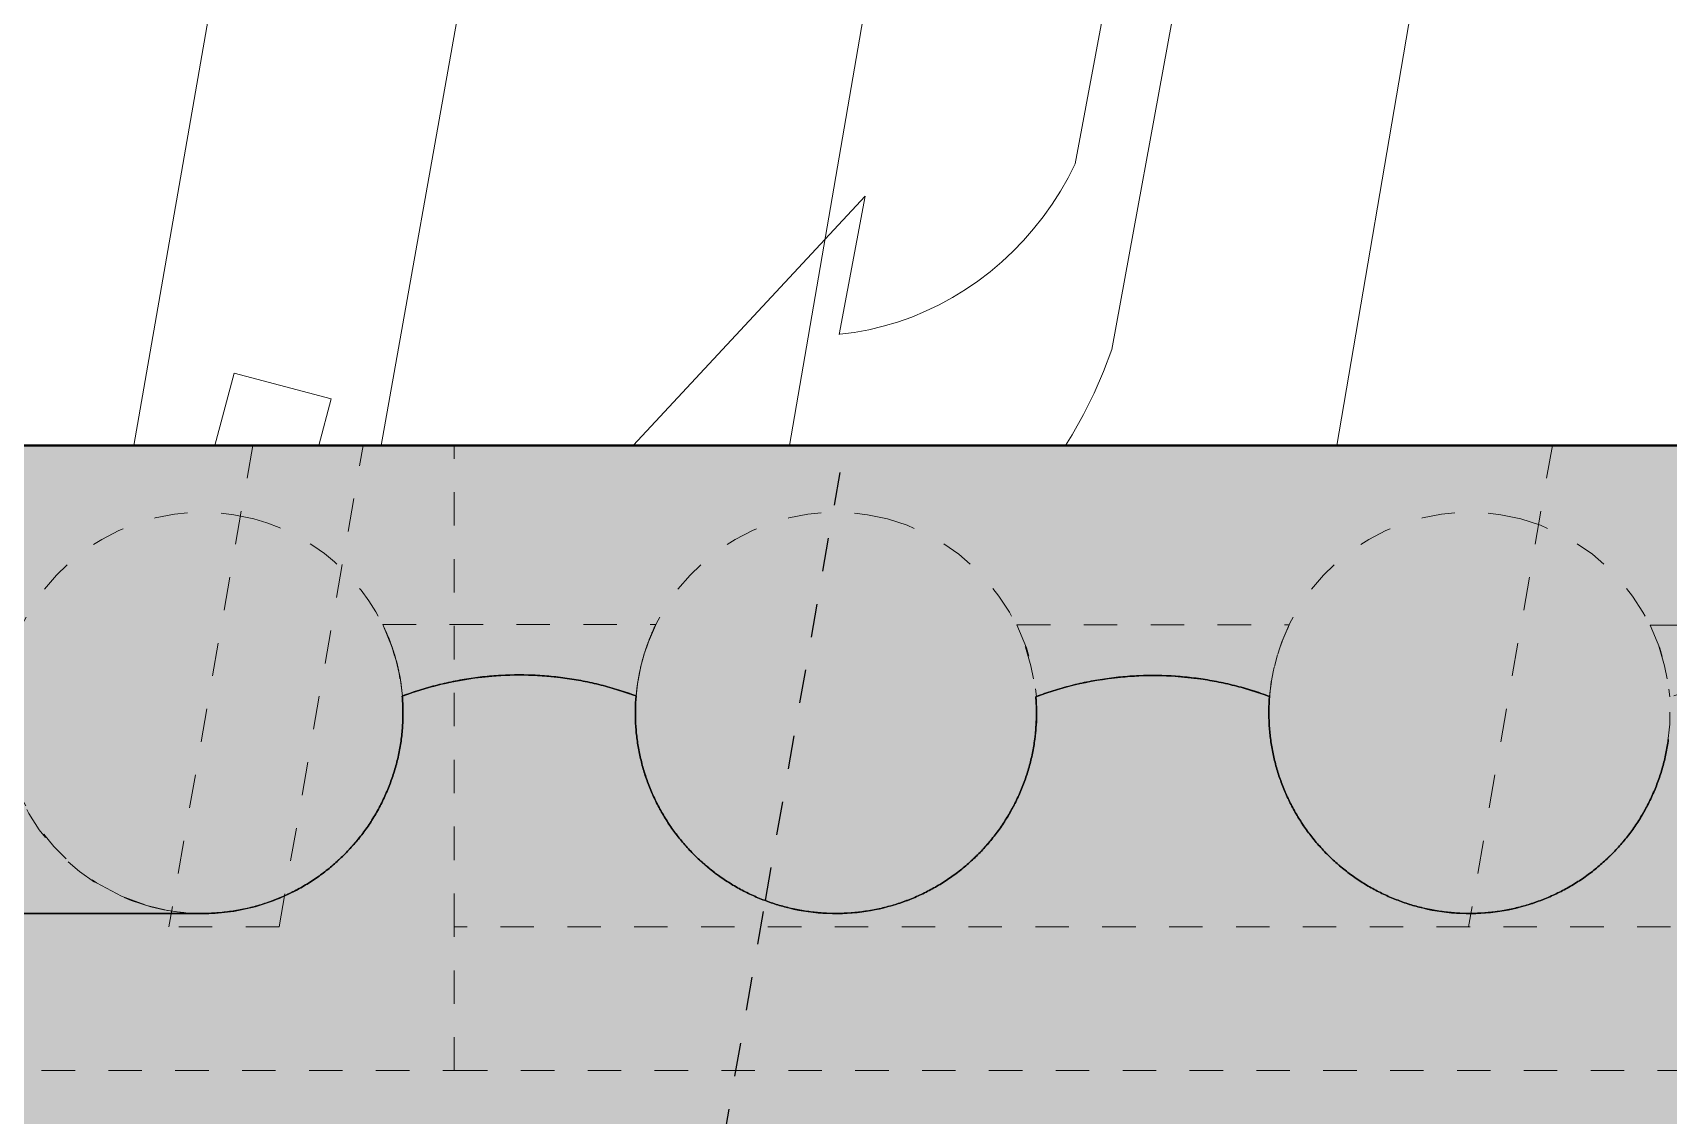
# Model space of a CAD drawing. Header units: metres. Extents: x -1147 to -802, y 5 to 567.
# Drawn here: x -1017.65 to -1012.758, y 544.05 to 547.288 of the extents above; entities that cross this region are included whole.
import ezdxf

# ---------------------------------------------------------------- set-up
doc = ezdxf.new("R2010")
doc.units = ezdxf.units.M
doc.linetypes.add('IMPORT-LNMK-LineCont _3__2_', pattern=[0.004, 0.001, -0.003])
doc.linetypes.add('JacobsDash', pattern=[0.0045, 0.003, -0.0015])
for name, color, linetype, lineweight in [('A-FLOR', 7, 'Continuous', 50), ('A-FLOR-PATT', 7, 'Continuous', 40), ('A-GENM', 7, 'Continuous', 35), ('A-GENM-HDLN', 7, 'JacobsDash', 15), ('S-BEAM', 7, 'Continuous', 50), ('S-BEAM-HDLN', 7, 'JacobsDash', 15), ('S-FNDN-HDLN', 7, 'JacobsDash', 15)]:
    doc.layers.add(name, color=color, linetype=linetype, lineweight=lineweight)

# ---------------------------------------------------------------- blocks, each defined once
blk = doc.blocks.new('T2DPAA-T2D-PWA-SU-M2D-000002_dwg-40815123-DRG-2873010 - GENERAL ARRANGEMENT PLAN')
at = {"color": 254, "lineweight": 18, "true_color": 0xe1e1e1}
for p, q in [((-162.6638, 1065.9367), (-161.1011, 1066.0735)), ((-162.6017, 1065.7027), (-162.3782, 1065.7027)), ((-162.3782, 1065.7027), (-162.3782, 1065.4027)), ((-162.3782, 1065.4027), (-162.5219, 1065.4027)), ((-162.4739, 1065.2221), (-160.9097, 1065.3533)), ((-162.2804, 1064.4938), (-161.3819, 1064.0146)), ((-160.7572, 1064.167), (-162.1601, 1064.0414)), ((-161.3819, 1064.0146), (-161.8012, 1063.983)), ((-161.8005, 1063.9813), (-161.7843, 1063.9418)), ((-161.7843, 1063.9418), (-161.7652, 1063.9015)), ((-161.7652, 1063.9015), (-161.7439, 1063.8622)), ((-161.7439, 1063.8622), (-161.7206, 1063.824)), ((-161.7206, 1063.824), (-161.6953, 1063.787)), ((-161.6953, 1063.787), (-161.6679, 1063.7513)), ((-161.6679, 1063.7513), (-161.6387, 1063.7169)), ((-161.6387, 1063.7169), (-161.6076, 1063.6841)), ((-161.6076, 1063.6841), (-161.5749, 1063.6528)), ((-161.5749, 1063.6528), (-161.5405, 1063.6232)), ((-161.5405, 1063.6232), (-161.5045, 1063.5953)), ((-161.5045, 1063.5953), (-161.4671, 1063.5691)), ((-161.4671, 1063.5691), (-161.4283, 1063.5449)), ((-161.4283, 1063.5449), (-161.3882, 1063.5226)), ((-161.3882, 1063.5226), (-161.3469, 1063.5022)), ((-161.3469, 1063.5022), (-161.3047, 1063.484)), ((-161.3047, 1063.484), (-161.2614, 1063.4678)), ((-161.1272, 1063.432), (-160.4135, 1063.4858)), ((-161.2614, 1063.4678), (-161.2174, 1063.4536)), ((-161.2174, 1063.4536), (-161.1725, 1063.4418)), ((-161.1725, 1063.4418), (-161.1272, 1063.432)), ((-161.913, 1063.2329), (-161.9482, 1063.2438)), ((-160.36, 1063.2844), (-161.6356, 1063.1835)), ((-161.8448, 1063.2154), (-161.913, 1063.2329)), ((-161.7757, 1063.2013), (-161.8448, 1063.2154)), ((-161.7059, 1063.1906), (-161.7757, 1063.2013)), ((-161.6356, 1063.1835), (-161.7059, 1063.1906)), ((-161.7396, 1062.4591), (-160.1784, 1062.6012))]:
    blk.add_line(p, q, dxfattribs=at)
blk = doc.blocks.new('T2DPAA-T2D-PWA-SU-M2D-000100_Survey_rvt-1-DRG-2873010 - GENERAL ARRANGEMENT PLAN')
at = {"color": 254, "lineweight": 18, "true_color": 0xe1e1e1, "rotation": 75.11694444444437}
blk.add_blockref('T2DPAA-T2D-PWA-SU-M2D-000002_dwg-40815123-DRG-2873010 - GENERAL ARRANGEMENT PLAN', (-45.8213, 429.4778), dxfattribs=at)
blk = doc.blocks.new('T2DPAA-T2D-C3S-RW-M2D-100010_dwg-40802999-DRG-2873010 - GENERAL ARRANGEMENT PLAN')
at = {"color": 9, "linetype": 'IMPORT-LNMK-LineCont _3__2_', "lineweight": 25, "true_color": 0xc3c3c3}
blk.add_line((55.9123, -612.6402), (57.289, -612.5198), dxfattribs=at)
at = {"color": 254, "linetype": 'IMPORT-LNMK-LineCont _3__2_', "lineweight": 25, "true_color": 0xd5d5d5}
blk.add_line((55.1823, -612.7041), (55.9123, -612.6402), dxfattribs=at)
blk = doc.blocks.new('T2DPAA-T2D-PWC-RW-M2D-100010_RoadDesign_rvt-1-DRG-2873010 - GENERAL ARRANGEMENT PLAN')
at = {"color": 254, "lineweight": 18, "true_color": 0xe3e3e3, "rotation": 75.11694444444437}
blk.add_blockref('T2DPAA-T2D-C3S-RW-M2D-100010_dwg-40802999-DRG-2873010 - GENERAL ARRANGEMENT PLAN', (-1722.337, 648.0105), dxfattribs=at)
blk = doc.blocks.new('T2DPAA-T2D-C3S-RS-M3D-100334_rvt-1-DRG-2873010 - GENERAL ARRANGEMENT PLAN')
at = {"layer": 'A-GENM', "color": 9, "lineweight": 25, "true_color": 0xbebebe}
for points, knots in [([(-1116.9752, 545.3038), (-1116.9323, 545.3198), (-1116.8443, 545.346), (-1116.6809, 545.3709), (-1116.5428, 545.3672), (-1116.4524, 545.3522), (-1116.4344, 545.3487)], [-1, -1, -1, -1, -0.8076923, -0.6153846, -0.3076923, -0.2307692, -0.2307692, -0.2307692, -0.2307692]), ([(-1115.08, 545.3019), (-1115.0372, 545.318), (-1114.9492, 545.3442), (-1114.7859, 545.3692), (-1114.6478, 545.3656), (-1114.5575, 545.3506), (-1114.5395, 545.3472)], [-1, -1, -1, -1, -0.8076923, -0.6153846, -0.3076923, -0.2307692, -0.2307692, -0.2307692, -0.2307692]), ([(-1114.3811, 545.3027), (-1114.3833, 545.2749), (-1114.3839, 545.2331), (-1114.38, 545.1914), (-1114.3782, 545.1776)], [-1, -1, -1, -1, -0.9, -0.85, -0.85, -0.85, -0.85]), ([(-1116.278, 545.2619), (-1116.2782, 545.2481), (-1116.2776, 545.2203), (-1116.2751, 545.1926), (-1116.2734, 545.1788)], [-0.94951838, -0.94951838, -0.94951838, -0.94951838, -0.9, -0.85, -0.85, -0.85, -0.85]), ([(-1115.8322, 544.6737), (-1115.7946, 544.6637), (-1115.7173, 544.6511), (-1115.6036, 544.6548), (-1115.5307, 544.6709), (-1115.497, 544.6816)], [-1, -1, -1, -1, -0.8981481, -0.7962963, -0.7037037, -0.7037037, -0.7037037, -0.7037037]), ([(-1115.497, 544.6816), (-1115.4936, 544.6827), (-1115.4802, 544.6871), (-1115.4669, 544.6919), (-1115.457, 544.6958)], [-0.7037037, -0.7037037, -0.7037037, -0.7037037, -0.69444444, -0.66666667, -0.66666667, -0.66666667, -0.66666667]), ([(-1113.9372, 544.6737), (-1113.8996, 544.6638), (-1113.8225, 544.6511), (-1113.7088, 544.6547), (-1113.636, 544.6709), (-1113.6023, 544.6815)], [-1, -1, -1, -1, -0.8981481, -0.7962963, -0.7037037, -0.7037037, -0.7037037, -0.7037037]), ([(-1113.6023, 544.6815), (-1113.5989, 544.6826), (-1113.5855, 544.687), (-1113.5722, 544.6918), (-1113.5623, 544.6957)], [-0.7037037, -0.7037037, -0.7037037, -0.7037037, -0.69444444, -0.66666667, -0.66666667, -0.66666667, -0.66666667])]:
    blk.add_open_spline(points, degree=3, knots=knots, dxfattribs=at)
at = {"layer": 'A-GENM', "color": 253, "lineweight": 25, "true_color": 0xa3a3a3}
for points in [[(-1116.8167, 545.3485), (-1116.8347, 545.345), (-1116.8526, 545.341), (-1116.8703, 545.3365)], [(-1116.7625, 545.3576), (-1116.7807, 545.3551), (-1116.7987, 545.352), (-1116.8167, 545.3485)], [(-1116.7079, 545.3636), (-1116.7262, 545.3621), (-1116.7444, 545.3601), (-1116.7625, 545.3576)], [(-1116.6531, 545.3667), (-1116.6714, 545.3661), (-1116.6897, 545.3651), (-1116.7079, 545.3636)], [(-1116.5981, 545.3667), (-1116.6164, 545.3672), (-1116.6347, 545.3672), (-1116.6531, 545.3667)], [(-1116.5433, 545.3637), (-1116.5615, 545.3652), (-1116.5798, 545.3662), (-1116.5981, 545.3667)], [(-1116.4886, 545.3577), (-1116.5068, 545.3602), (-1116.525, 545.3622), (-1116.5433, 545.3637)], [(-1116.4344, 545.3487), (-1116.4524, 545.3522), (-1116.4705, 545.3552), (-1116.4886, 545.3577)], [(-1116.3808, 545.3367), (-1116.3897, 545.339), (-1116.4075, 545.3432), (-1116.4255, 545.3469), (-1116.4344, 545.3487)], [(-1114.9216, 545.3468), (-1114.9396, 545.3432), (-1114.9575, 545.3392), (-1114.9752, 545.3347)], [(-1114.8675, 545.3558), (-1114.8856, 545.3533), (-1114.9037, 545.3503), (-1114.9216, 545.3468)], [(-1114.8129, 545.3619), (-1114.8311, 545.3604), (-1114.8493, 545.3583), (-1114.8675, 545.3558)], [(-1114.7581, 545.365), (-1114.7764, 545.3644), (-1114.7946, 545.3634), (-1114.8129, 545.3619)], [(-1114.7031, 545.365), (-1114.7214, 545.3655), (-1114.7398, 545.3655), (-1114.7581, 545.365)], [(-1114.6483, 545.3621), (-1114.6665, 545.3636), (-1114.6848, 545.3645), (-1114.7031, 545.365)], [(-1114.5937, 545.3561), (-1114.6118, 545.3586), (-1114.6301, 545.3606), (-1114.6483, 545.3621)], [(-1114.5395, 545.3472), (-1114.5575, 545.3506), (-1114.5756, 545.3536), (-1114.5937, 545.3561)], [(-1114.4859, 545.3352), (-1114.4948, 545.3375), (-1114.5126, 545.3417), (-1114.5305, 545.3454), (-1114.5395, 545.3472)], [(-1116.9232, 545.3216), (-1116.9407, 545.3161), (-1116.958, 545.3102), (-1116.9752, 545.3038)], [(-1116.9752, 545.3038), (-1116.974, 545.2895), (-1116.9733, 545.2751), (-1116.9731, 545.2607)], [(-1116.8703, 545.3365), (-1116.8881, 545.332), (-1116.9057, 545.3271), (-1116.9232, 545.3216)], [(-1116.3279, 545.3218), (-1116.3454, 545.3273), (-1116.3631, 545.3323), (-1116.3808, 545.3367)], [(-1116.276, 545.3041), (-1116.2931, 545.3105), (-1116.3105, 545.3164), (-1116.3279, 545.3218)], [(-1116.278, 545.2623), (-1116.2778, 545.2762), (-1116.2771, 545.2902), (-1116.276, 545.3041)], [(-1115.0281, 545.3198), (-1115.0456, 545.3143), (-1115.0629, 545.3084), (-1115.08, 545.3019)], [(-1115.08, 545.3019), (-1115.0789, 545.2878), (-1115.0783, 545.2737), (-1115.0781, 545.2595)], [(-1114.9752, 545.3347), (-1114.993, 545.3302), (-1115.0106, 545.3252), (-1115.0281, 545.3198)], [(-1114.433, 545.3204), (-1114.4505, 545.3258), (-1114.4682, 545.3308), (-1114.4859, 545.3352)], [(-1114.3811, 545.3027), (-1114.3982, 545.3091), (-1114.4156, 545.315), (-1114.433, 545.3204)], [(-1114.383, 545.261), (-1114.3829, 545.2749), (-1114.3822, 545.2888), (-1114.3811, 545.3027)], [(-1116.9731, 545.2607), (-1116.973, 545.2463), (-1116.9733, 545.232), (-1116.9742, 545.2176)], [(-1116.2772, 545.2205), (-1116.2779, 545.2343), (-1116.2782, 545.2481), (-1116.278, 545.2619)], [(-1115.0781, 545.2595), (-1115.078, 545.2454), (-1115.0783, 545.2312), (-1115.0792, 545.2171)], [(-1114.3821, 545.2192), (-1114.3829, 545.2331), (-1114.3832, 545.247), (-1114.383, 545.261)], [(-1116.9742, 545.2176), (-1116.975, 545.2032), (-1116.9764, 545.1889), (-1116.9783, 545.1747)], [(-1116.2734, 545.1788), (-1116.2751, 545.1926), (-1116.2764, 545.2065), (-1116.2772, 545.2205)], [(-1114.3782, 545.1776), (-1114.38, 545.1914), (-1114.3813, 545.2053), (-1114.3821, 545.2192)], [(-1116.9783, 545.1747), (-1116.9792, 545.1675), (-1116.9814, 545.1533), (-1116.9841, 545.1392), (-1116.9855, 545.1321)], [(-1116.2667, 545.1375), (-1116.2694, 545.1512), (-1116.2717, 545.1649), (-1116.2734, 545.1788)], [(-1115.0833, 545.1748), (-1115.0851, 545.1608), (-1115.0875, 545.1469), (-1115.0903, 545.133)], [(-1114.3715, 545.1364), (-1114.3742, 545.15), (-1114.3765, 545.1638), (-1114.3782, 545.1776)], [(-1113.1884, 545.174), (-1113.1903, 545.16), (-1113.1926, 545.146), (-1113.1955, 545.1322)], [(-1116.9855, 545.1321), (-1116.9884, 545.1181), (-1116.9918, 545.1041), (-1116.9958, 545.0902)], [(-1116.2572, 545.0967), (-1116.2609, 545.1102), (-1116.264, 545.1238), (-1116.2667, 545.1375)], [(-1116.2449, 545.0567), (-1116.2494, 545.0699), (-1116.2536, 545.0833), (-1116.2572, 545.0967)], [(-1115.0903, 545.133), (-1115.0932, 545.1191), (-1115.0965, 545.1054), (-1115.1003, 545.0917)], [(-1114.3619, 545.0957), (-1114.3656, 545.1092), (-1114.3688, 545.1227), (-1114.3715, 545.1364)], [(-1113.1955, 545.1322), (-1113.1984, 545.1183), (-1113.2017, 545.1046), (-1113.2056, 545.0909)], [(-1117.009, 545.0492), (-1117.0139, 545.0357), (-1117.0193, 545.0223), (-1117.0251, 545.0092)], [(-1116.9958, 545.0902), (-1116.9997, 545.0764), (-1117.0041, 545.0627), (-1117.009, 545.0492)], [(-1116.2298, 545.0177), (-1116.2352, 545.0305), (-1116.2403, 545.0436), (-1116.2449, 545.0567)], [(-1115.1132, 545.0513), (-1115.118, 545.038), (-1115.1232, 545.0248), (-1115.129, 545.0118)], [(-1115.1003, 545.0917), (-1115.1022, 545.0849), (-1115.1063, 545.0714), (-1115.1108, 545.0579), (-1115.1132, 545.0513)], [(-1114.3495, 545.0558), (-1114.3541, 545.069), (-1114.3583, 545.0823), (-1114.3619, 545.0957)], [(-1114.3344, 545.0169), (-1114.3399, 545.0297), (-1114.3449, 545.0427), (-1114.3495, 545.0558)], [(-1113.2185, 545.0506), (-1113.2233, 545.0372), (-1113.2285, 545.0241), (-1113.2342, 545.0112)], [(-1113.2056, 545.0909), (-1113.2075, 545.0841), (-1113.2115, 545.0706), (-1113.2161, 545.0572), (-1113.2185, 545.0506)], [(-1117.0251, 545.0092), (-1117.031, 544.9961), (-1117.0373, 544.9831), (-1117.0441, 544.9705)], [(-1116.212, 544.9798), (-1116.2183, 544.9923), (-1116.2243, 545.0049), (-1116.2298, 545.0177)], [(-1115.129, 545.0118), (-1115.1347, 544.9989), (-1115.1408, 544.9861), (-1115.1474, 544.9736)], [(-1114.3166, 544.9791), (-1114.323, 544.9915), (-1114.3289, 545.0041), (-1114.3344, 545.0169)], [(-1113.2342, 545.0112), (-1113.24, 544.9982), (-1113.2461, 544.9855), (-1113.2527, 544.973)], [(-1117.0443, 544.9701), (-1117.051, 544.9576), (-1117.0582, 544.9452), (-1117.0658, 544.9332)], [(-1116.1916, 544.9433), (-1116.1988, 544.9552), (-1116.2056, 544.9674), (-1116.212, 544.9798)], [(-1114.2962, 544.9426), (-1114.3034, 544.9545), (-1114.3102, 544.9667), (-1114.3166, 544.9791)], [(-1117.0658, 544.9332), (-1117.0735, 544.921), (-1117.0816, 544.9091), (-1117.0902, 544.8976)], [(-1116.1687, 544.9083), (-1116.1767, 544.9197), (-1116.1844, 544.9314), (-1116.1916, 544.9433)], [(-1116.1435, 544.8749), (-1116.1523, 544.8857), (-1116.1607, 544.8968), (-1116.1687, 544.9083)], [(-1115.1922, 544.9015), (-1115.2005, 544.8901), (-1115.2093, 544.8789), (-1115.2183, 544.8681)], [(-1115.1686, 544.9368), (-1115.176, 544.9248), (-1115.1839, 544.913), (-1115.1922, 544.9015)], [(-1114.2733, 544.9077), (-1114.2813, 544.9191), (-1114.289, 544.9307), (-1114.2962, 544.9426)], [(-1114.2481, 544.8744), (-1114.2569, 544.8852), (-1114.2653, 544.8963), (-1114.2733, 544.9077)], [(-1113.2976, 544.901), (-1113.3059, 544.8896), (-1113.3146, 544.8784), (-1113.3237, 544.8676)], [(-1113.2739, 544.9362), (-1113.2814, 544.9242), (-1113.2893, 544.9125), (-1113.2976, 544.901)], [(-1117.117, 544.8638), (-1117.1263, 544.8528), (-1117.1361, 544.8422), (-1117.1462, 544.832)], [(-1117.0902, 544.8976), (-1117.0987, 544.886), (-1117.1076, 544.8747), (-1117.117, 544.8638)], [(-1116.1159, 544.8434), (-1116.1255, 544.8536), (-1116.1346, 544.8641), (-1116.1435, 544.8749)], [(-1115.2183, 544.8681), (-1115.2274, 544.8572), (-1115.2369, 544.8467), (-1115.2468, 544.8365)], [(-1114.2205, 544.843), (-1114.2301, 544.8531), (-1114.2393, 544.8636), (-1114.2481, 544.8744)], [(-1113.3237, 544.8676), (-1113.3328, 544.8568), (-1113.3423, 544.8463), (-1113.3522, 544.8361)], [(-1117.1462, 544.832), (-1117.1563, 544.8218), (-1117.1668, 544.8119), (-1117.1776, 544.8024)], [(-1116.0863, 544.8139), (-1116.0965, 544.8234), (-1116.1064, 544.8332), (-1116.1159, 544.8434)], [(-1116.0546, 544.7865), (-1116.0655, 544.7952), (-1116.076, 544.8044), (-1116.0863, 544.8139)], [(-1115.2774, 544.8071), (-1115.2879, 544.7976), (-1115.2988, 544.7885), (-1115.3099, 544.7798)], [(-1115.2468, 544.8365), (-1115.2566, 544.8264), (-1115.2668, 544.8165), (-1115.2774, 544.8071)], [(-1114.1909, 544.8135), (-1114.2011, 544.823), (-1114.211, 544.8328), (-1114.2205, 544.843)], [(-1114.1593, 544.7862), (-1114.1701, 544.795), (-1114.1807, 544.8041), (-1114.1909, 544.8135)], [(-1113.3827, 544.8067), (-1113.3933, 544.7973), (-1113.4042, 544.7882), (-1113.4153, 544.7795)], [(-1113.3522, 544.8361), (-1113.362, 544.826), (-1113.3722, 544.8162), (-1113.3827, 544.8067)], [(-1117.211, 544.7752), (-1117.2225, 544.7665), (-1117.2343, 544.7582), (-1117.2463, 544.7504)], [(-1117.1776, 544.8024), (-1117.1884, 544.7929), (-1117.1996, 544.7838), (-1117.211, 544.7752)], [(-1116.0211, 544.7614), (-1116.0326, 544.7693), (-1116.0437, 544.7777), (-1116.0546, 544.7865)], [(-1115.986, 544.7386), (-1115.998, 544.7458), (-1116.0097, 544.7534), (-1116.0211, 544.7614)], [(-1115.3444, 544.755), (-1115.3561, 544.7471), (-1115.3682, 544.7396), (-1115.3805, 544.7326)], [(-1115.3099, 544.7798), (-1115.3211, 544.7711), (-1115.3326, 544.7629), (-1115.3444, 544.755)], [(-1114.1258, 544.7612), (-1114.1373, 544.7691), (-1114.1484, 544.7775), (-1114.1593, 544.7862)], [(-1114.0907, 544.7385), (-1114.1027, 544.7456), (-1114.1144, 544.7532), (-1114.1258, 544.7612)], [(-1113.4497, 544.7547), (-1113.4615, 544.7469), (-1113.4736, 544.7394), (-1113.4858, 544.7324)], [(-1113.4153, 544.7795), (-1113.4265, 544.7709), (-1113.438, 544.7626), (-1113.4497, 544.7547)], [(-1117.3219, 544.7087), (-1117.3349, 544.7027), (-1117.3482, 544.6972), (-1117.3617, 544.6921)], [(-1117.2834, 544.7282), (-1117.296, 544.7213), (-1117.3088, 544.7148), (-1117.3219, 544.7087)], [(-1117.2463, 544.7504), (-1117.2584, 544.7425), (-1117.2708, 544.7352), (-1117.2834, 544.7282)], [(-1115.9493, 544.7184), (-1115.9618, 544.7247), (-1115.974, 544.7315), (-1115.986, 544.7386)], [(-1115.9114, 544.7008), (-1115.9242, 544.7063), (-1115.9369, 544.7121), (-1115.9493, 544.7184)], [(-1115.4181, 544.7129), (-1115.4308, 544.7068), (-1115.4438, 544.7011), (-1115.457, 544.6958)], [(-1115.3805, 544.7326), (-1115.3928, 544.7256), (-1115.4053, 544.719), (-1115.4181, 544.7129)], [(-1114.0541, 544.7183), (-1114.0666, 544.7246), (-1114.0788, 544.7314), (-1114.0907, 544.7385)], [(-1114.0162, 544.7008), (-1114.0291, 544.7062), (-1114.0417, 544.712), (-1114.0541, 544.7183)], [(-1113.5234, 544.7127), (-1113.5362, 544.7066), (-1113.5491, 544.7009), (-1113.5623, 544.6957)], [(-1113.4858, 544.7324), (-1113.4981, 544.7254), (-1113.5107, 544.7188), (-1113.5234, 544.7127)], [(-1117.4868, 544.6599), (-1117.5011, 544.6578), (-1117.5154, 544.6562), (-1117.5297, 544.6552)], [(-1117.4444, 544.6676), (-1117.4584, 544.6645), (-1117.4726, 544.6619), (-1117.4868, 544.6599)], [(-1117.4026, 544.6784), (-1117.4164, 544.6743), (-1117.4303, 544.6707), (-1117.4444, 544.6676)], [(-1117.3617, 544.6921), (-1117.3751, 544.687), (-1117.3888, 544.6824), (-1117.4026, 544.6784)], [(-1115.8722, 544.6859), (-1115.8854, 544.6904), (-1115.8985, 544.6954), (-1115.9114, 544.7008)], [(-1115.8322, 544.6737), (-1115.8457, 544.6773), (-1115.859, 544.6814), (-1115.8722, 544.6859)], [(-1115.7908, 544.6643), (-1115.8047, 544.667), (-1115.8185, 544.6701), (-1115.8322, 544.6737)], [(-1115.7488, 544.6578), (-1115.7629, 544.6595), (-1115.7769, 544.6616), (-1115.7908, 544.6643)], [(-1115.7065, 544.6543), (-1115.7206, 544.655), (-1115.7348, 544.6561), (-1115.7488, 544.6578)], [(-1115.6216, 544.6563), (-1115.6357, 544.6549), (-1115.6499, 544.6541), (-1115.664, 544.6538)], [(-1115.5795, 544.6618), (-1115.5935, 544.6595), (-1115.6075, 544.6576), (-1115.6216, 544.6563)], [(-1115.5379, 544.6702), (-1115.5517, 544.6669), (-1115.5656, 544.6641), (-1115.5795, 544.6618)], [(-1115.497, 544.6816), (-1115.5105, 544.6773), (-1115.5241, 544.6735), (-1115.5379, 544.6702)], [(-1115.457, 544.6958), (-1115.4701, 544.6906), (-1115.4835, 544.6859), (-1115.497, 544.6816)], [(-1113.9772, 544.6859), (-1113.9904, 544.6904), (-1114.0034, 544.6954), (-1114.0162, 544.7008)], [(-1113.9372, 544.6737), (-1113.9507, 544.6773), (-1113.964, 544.6814), (-1113.9772, 544.6859)], [(-1113.8958, 544.6643), (-1113.9097, 544.667), (-1113.9235, 544.6701), (-1113.9372, 544.6737)], [(-1113.8539, 544.6578), (-1113.8679, 544.6595), (-1113.8819, 544.6617), (-1113.8958, 544.6643)], [(-1113.8116, 544.6543), (-1113.8257, 544.655), (-1113.8398, 544.6562), (-1113.8539, 544.6578)], [(-1113.7268, 544.6563), (-1113.7409, 544.6549), (-1113.755, 544.6541), (-1113.7692, 544.6538)], [(-1113.6848, 544.6617), (-1113.6987, 544.6594), (-1113.7127, 544.6576), (-1113.7268, 544.6563)], [(-1113.6432, 544.6702), (-1113.6569, 544.6669), (-1113.6708, 544.6641), (-1113.6848, 544.6617)], [(-1113.6023, 544.6815), (-1113.6158, 544.6772), (-1113.6294, 544.6735), (-1113.6432, 544.6702)], [(-1113.5623, 544.6957), (-1113.5754, 544.6905), (-1113.5888, 544.6858), (-1113.6023, 544.6815)], [(-1117.9941, 544.6534), (-1118.1345, 544.6534), (-1118.2749, 544.6533), (-1118.4153, 544.6533)], [(-1117.5728, 544.6536), (-1117.7133, 544.6536), (-1117.8537, 544.6535), (-1117.9941, 544.6534)], [(-1117.5297, 544.6552), (-1117.5441, 544.6541), (-1117.5585, 544.6536), (-1117.5728, 544.6536)], [(-1115.664, 544.6538), (-1115.6782, 544.6535), (-1115.6924, 544.6536), (-1115.7065, 544.6543)], [(-1113.7692, 544.6538), (-1113.7833, 544.6535), (-1113.7975, 544.6536), (-1113.8116, 544.6543)]]:
    blk.add_open_spline(points, degree=3, dxfattribs=at)
at = {"layer": 'A-GENM', "color": 9, "lineweight": 25, "true_color": 0xbebebe}
for points in [[(-1116.4344, 545.3487), (-1116.4165, 545.3452), (-1116.3986, 545.3412), (-1116.3808, 545.3367)], [(-1114.5395, 545.3472), (-1114.5216, 545.3437), (-1114.5037, 545.3397), (-1114.4859, 545.3352)], [(-1116.9783, 545.1747), (-1116.9764, 545.1889), (-1116.9736, 545.2176), (-1116.9726, 545.2607), (-1116.974, 545.2895), (-1116.9752, 545.3038)], [(-1116.3808, 545.3367), (-1116.3631, 545.3323), (-1116.3454, 545.3273), (-1116.3279, 545.3218)], [(-1116.3279, 545.3218), (-1116.3105, 545.3164), (-1116.2931, 545.3105), (-1116.276, 545.3041)], [(-1116.276, 545.3041), (-1116.2771, 545.2902), (-1116.2778, 545.2762), (-1116.278, 545.2623)], [(-1115.0833, 545.1748), (-1115.0777, 545.2169), (-1115.0766, 545.2596), (-1115.08, 545.3019)], [(-1114.4859, 545.3352), (-1114.4682, 545.3308), (-1114.4505, 545.3258), (-1114.433, 545.3204)], [(-1114.433, 545.3204), (-1114.4156, 545.315), (-1114.3982, 545.3091), (-1114.3811, 545.3027)], [(-1116.9855, 545.1321), (-1116.9826, 545.1462), (-1116.9802, 545.1604), (-1116.9783, 545.1747)], [(-1116.2734, 545.1788), (-1116.2717, 545.1649), (-1116.2694, 545.1512), (-1116.2667, 545.1375)], [(-1115.0903, 545.133), (-1115.0875, 545.1469), (-1115.0851, 545.1608), (-1115.0833, 545.1748)], [(-1114.3782, 545.1776), (-1114.3765, 545.1638), (-1114.3742, 545.15), (-1114.3715, 545.1364)], [(-1113.1955, 545.1322), (-1113.1926, 545.146), (-1113.1903, 545.16), (-1113.1884, 545.174)], [(-1116.9958, 545.0902), (-1116.9918, 545.1041), (-1116.9884, 545.1181), (-1116.9855, 545.1321)], [(-1116.2667, 545.1375), (-1116.264, 545.1238), (-1116.2608, 545.1102), (-1116.2572, 545.0967)], [(-1116.2572, 545.0967), (-1116.2535, 545.0833), (-1116.2494, 545.0699), (-1116.2448, 545.0567)], [(-1115.1003, 545.0917), (-1115.0965, 545.1054), (-1115.0932, 545.1191), (-1115.0903, 545.133)], [(-1114.3715, 545.1364), (-1114.3688, 545.1227), (-1114.3656, 545.1092), (-1114.3619, 545.0957)], [(-1113.2056, 545.091), (-1113.2017, 545.1046), (-1113.1984, 545.1183), (-1113.1955, 545.1322)], [(-1117.0251, 545.0092), (-1117.0193, 545.0223), (-1117.0139, 545.0357), (-1117.009, 545.0492)], [(-1117.009, 545.0492), (-1117.0041, 545.0627), (-1116.9997, 545.0764), (-1116.9958, 545.0902)], [(-1116.2448, 545.0567), (-1116.2403, 545.0436), (-1116.2352, 545.0306), (-1116.2298, 545.0177)], [(-1115.129, 545.0118), (-1115.1233, 545.0248), (-1115.118, 545.038), (-1115.1132, 545.0513)], [(-1115.1132, 545.0513), (-1115.1085, 545.0646), (-1115.1042, 545.0781), (-1115.1003, 545.0917)], [(-1114.3619, 545.0957), (-1114.3583, 545.0823), (-1114.3541, 545.069), (-1114.3495, 545.0558)], [(-1114.3495, 545.0558), (-1114.3449, 545.0427), (-1114.3399, 545.0297), (-1114.3344, 545.0169)], [(-1113.2343, 545.0112), (-1113.2285, 545.0241), (-1113.2233, 545.0372), (-1113.2185, 545.0506)], [(-1113.2185, 545.0506), (-1113.2137, 545.0639), (-1113.2094, 545.0773), (-1113.2056, 545.091)], [(-1117.0441, 544.9704), (-1117.0373, 544.9831), (-1117.031, 544.996), (-1117.0251, 545.0092)], [(-1116.2298, 545.0177), (-1116.2243, 545.0049), (-1116.2183, 544.9923), (-1116.212, 544.9798)], [(-1115.1474, 544.9736), (-1115.1408, 544.9861), (-1115.1347, 544.9989), (-1115.129, 545.0118)], [(-1114.3344, 545.0169), (-1114.3289, 545.0041), (-1114.323, 544.9915), (-1114.3166, 544.9791)], [(-1113.2527, 544.973), (-1113.2461, 544.9855), (-1113.24, 544.9982), (-1113.2343, 545.0112)], [(-1117.0658, 544.9332), (-1117.0582, 544.9452), (-1117.051, 544.9576), (-1117.0443, 544.9701)], [(-1116.212, 544.9798), (-1116.2056, 544.9674), (-1116.1988, 544.9552), (-1116.1916, 544.9433)], [(-1115.1686, 544.9368), (-1115.1611, 544.9488), (-1115.154, 544.9611), (-1115.1474, 544.9736)], [(-1114.3166, 544.9791), (-1114.3102, 544.9667), (-1114.3034, 544.9545), (-1114.2962, 544.9426)], [(-1113.2739, 544.9362), (-1113.2664, 544.9482), (-1113.2594, 544.9605), (-1113.2527, 544.973)], [(-1117.0902, 544.8976), (-1117.0816, 544.9091), (-1117.0735, 544.921), (-1117.0658, 544.9332)], [(-1116.1916, 544.9433), (-1116.1844, 544.9314), (-1116.1767, 544.9197), (-1116.1687, 544.9083)], [(-1116.1687, 544.9083), (-1116.1607, 544.8969), (-1116.1523, 544.8857), (-1116.1434, 544.8749)], [(-1115.2184, 544.8681), (-1115.2093, 544.8789), (-1115.2005, 544.8901), (-1115.1922, 544.9016)], [(-1115.1922, 544.9016), (-1115.1839, 544.913), (-1115.176, 544.9248), (-1115.1686, 544.9368)], [(-1114.2962, 544.9426), (-1114.289, 544.9307), (-1114.2813, 544.9191), (-1114.2733, 544.9077)], [(-1114.2733, 544.9077), (-1114.2653, 544.8963), (-1114.2569, 544.8852), (-1114.248, 544.8744)], [(-1113.3237, 544.8676), (-1113.3146, 544.8784), (-1113.3059, 544.8896), (-1113.2976, 544.901)], [(-1113.2976, 544.901), (-1113.2893, 544.9125), (-1113.2814, 544.9242), (-1113.2739, 544.9362)], [(-1117.1462, 544.832), (-1117.1361, 544.8422), (-1117.1263, 544.8528), (-1117.117, 544.8638)], [(-1117.117, 544.8638), (-1117.1077, 544.8747), (-1117.0987, 544.886), (-1117.0902, 544.8976)], [(-1116.1434, 544.8749), (-1116.1346, 544.8641), (-1116.1255, 544.8536), (-1116.1159, 544.8434)], [(-1115.2468, 544.8365), (-1115.2369, 544.8467), (-1115.2274, 544.8572), (-1115.2184, 544.8681)], [(-1114.248, 544.8744), (-1114.2392, 544.8636), (-1114.2301, 544.8531), (-1114.2205, 544.843)], [(-1113.3522, 544.8361), (-1113.3423, 544.8463), (-1113.3328, 544.8568), (-1113.3237, 544.8676)], [(-1117.1776, 544.8024), (-1117.1668, 544.8119), (-1117.1563, 544.8218), (-1117.1462, 544.832)], [(-1116.1159, 544.8434), (-1116.1064, 544.8332), (-1116.0965, 544.8234), (-1116.0863, 544.8139)], [(-1116.0863, 544.8139), (-1116.0658, 544.7949), (-1116.044, 544.7773), (-1116.0211, 544.7614)], [(-1115.3099, 544.7798), (-1115.2988, 544.7885), (-1115.2879, 544.7976), (-1115.2774, 544.8071)], [(-1115.2774, 544.8071), (-1115.2668, 544.8165), (-1115.2566, 544.8263), (-1115.2468, 544.8365)], [(-1114.2205, 544.843), (-1114.211, 544.8328), (-1114.2011, 544.823), (-1114.1909, 544.8135)], [(-1114.1909, 544.8135), (-1114.1807, 544.8041), (-1114.1701, 544.795), (-1114.1593, 544.7862)], [(-1113.4153, 544.7795), (-1113.4042, 544.7882), (-1113.3933, 544.7973), (-1113.3827, 544.8067)], [(-1113.3827, 544.8067), (-1113.3722, 544.8162), (-1113.362, 544.826), (-1113.3522, 544.8361)], [(-1117.2464, 544.7504), (-1117.2343, 544.7582), (-1117.2225, 544.7665), (-1117.211, 544.7752)], [(-1117.211, 544.7752), (-1117.1996, 544.7839), (-1117.1884, 544.7929), (-1117.1776, 544.8024)], [(-1116.0211, 544.7614), (-1116.0097, 544.7534), (-1115.998, 544.7458), (-1115.986, 544.7386)], [(-1115.3805, 544.7326), (-1115.3682, 544.7396), (-1115.3561, 544.7471), (-1115.3444, 544.755)], [(-1115.3444, 544.755), (-1115.3326, 544.7629), (-1115.3211, 544.7712), (-1115.3099, 544.7798)], [(-1114.1593, 544.7862), (-1114.1484, 544.7775), (-1114.1373, 544.7691), (-1114.1258, 544.7612)], [(-1114.1258, 544.7612), (-1114.1144, 544.7532), (-1114.1027, 544.7456), (-1114.0907, 544.7385)], [(-1113.4858, 544.7324), (-1113.4736, 544.7394), (-1113.4615, 544.7469), (-1113.4498, 544.7547)], [(-1113.4498, 544.7547), (-1113.438, 544.7626), (-1113.4265, 544.7709), (-1113.4153, 544.7795)], [(-1117.5728, 544.6536), (-1117.5225, 544.6536), (-1117.4218, 544.6664), (-1117.3274, 544.7039), (-1117.2834, 544.7282)], [(-1117.2834, 544.7282), (-1117.2708, 544.7351), (-1117.2584, 544.7426), (-1117.2464, 544.7504)], [(-1115.986, 544.7386), (-1115.974, 544.7315), (-1115.9618, 544.7247), (-1115.9493, 544.7184)], [(-1115.9493, 544.7184), (-1115.9369, 544.7121), (-1115.9242, 544.7063), (-1115.9114, 544.7008)], [(-1115.457, 544.6958), (-1115.4438, 544.7011), (-1115.4308, 544.7067), (-1115.4181, 544.7129)], [(-1115.4181, 544.7129), (-1115.4053, 544.719), (-1115.3928, 544.7256), (-1115.3805, 544.7326)], [(-1114.0907, 544.7385), (-1114.0788, 544.7314), (-1114.0666, 544.7246), (-1114.0541, 544.7183)], [(-1114.0541, 544.7183), (-1114.0417, 544.712), (-1114.0291, 544.7062), (-1114.0162, 544.7008)], [(-1113.5623, 544.6957), (-1113.5491, 544.7009), (-1113.5362, 544.7066), (-1113.5234, 544.7127)], [(-1113.5234, 544.7127), (-1113.5107, 544.7188), (-1113.4981, 544.7254), (-1113.4858, 544.7324)], [(-1115.9114, 544.7008), (-1115.8985, 544.6954), (-1115.8854, 544.6904), (-1115.8722, 544.6859)], [(-1115.8722, 544.6859), (-1115.859, 544.6814), (-1115.8457, 544.6773), (-1115.8322, 544.6737)], [(-1114.0162, 544.7008), (-1114.0034, 544.6954), (-1113.9904, 544.6904), (-1113.9772, 544.6859)], [(-1113.9772, 544.6859), (-1113.964, 544.6814), (-1113.9507, 544.6773), (-1113.9372, 544.6737)], [(-1119.6791, 544.6528), (-1119.5387, 544.6528), (-1119.2578, 544.6529), (-1118.8366, 544.6531), (-1118.4153, 544.6533), (-1117.9941, 544.6534), (-1117.7133, 544.6536), (-1117.5728, 544.6536)]]:
    blk.add_open_spline(points, degree=3, dxfattribs=at)
at = {"layer": 'A-GENM', "color": 253, "lineweight": 25, "true_color": 0xa3a3a3}
for points, knots in [([(-1115.0792, 545.2171), (-1115.0798, 545.2065), (-1115.0811, 545.1924), (-1115.0828, 545.1784), (-1115.0833, 545.1748)], [-0.92592593, -0.92592593, -0.92592593, -0.92592593, -0.89814815, -0.88888889, -0.88888889, -0.88888889, -0.88888889]), ([(-1115.1474, 544.9736), (-1115.1491, 544.9705), (-1115.1558, 544.958), (-1115.1629, 544.9458), (-1115.1686, 544.9368)], [-0.7037037, -0.7037037, -0.7037037, -0.7037037, -0.69444444, -0.66666667, -0.66666667, -0.66666667, -0.66666667]), ([(-1113.2527, 544.973), (-1113.2544, 544.9699), (-1113.2611, 544.9574), (-1113.2683, 544.9452), (-1113.2739, 544.9362)], [-0.7037037, -0.7037037, -0.7037037, -0.7037037, -0.69444444, -0.66666667, -0.66666667, -0.66666667, -0.66666667])]:
    blk.add_open_spline(points, degree=3, knots=knots, dxfattribs=at)
blk = doc.blocks.new('01_SFO_FRP_Pile_CastInPlace_CS_BR08 - CAST-IN-PLACE PILE - 1200-9305886-DRG-2873010 - GENERAL ARRANGEMENT PLAN')
at = {"layer": 'S-FNDN-HDLN'}
for start, end in [(90, 270), (270, 90)]:
    blk.add_arc((0, 0), 0.6, start, end, dxfattribs=at)
blk = doc.blocks.new('01_SFO_FRP_Pile_CastInPlace_CS_BR08 - CAST-IN-PLACE PILE - 1200-8642087-DRG-2873010 - GENERAL ARRANGEMENT PLAN')
at = {"layer": 'S-FNDN-HDLN'}
for start, end in [(90, 270), (270, 90)]:
    blk.add_arc((0, 0), 0.6, start, end, dxfattribs=at)
blk = doc.blocks.new('01_SFO_FRP_Pile_CastInPlace_CS_BR08 - CAST-IN-PLACE PILE - 1200-8642141-DRG-2873010 - GENERAL ARRANGEMENT PLAN')
at = {"layer": 'S-FNDN-HDLN'}
for start, end in [(90, 270), (270, 90)]:
    blk.add_arc((0, 0), 0.6, start, end, dxfattribs=at)
blk = doc.blocks.new('20_SFR_WSC_ShotcreteWall_Flat_Datum - FlatWall_PileSize_1200-9242313-DRG-2873010 - GENERAL ARRANGEMENT PLAN')
at = {"layer": 'A-GENM-HDLN', "color": 252, "true_color": 0x888888}
for p, q in [((0.5916, -0.7), (0.5833, -0.7406)), ((3.7082, -0.7), (0.5916, -0.7)), ((0.5718, -0.7818), (0.5572, -0.8225)), ((0.5779, -0.7613), (0.5718, -0.7818)), ((0.5828, -0.7425), (0.5782, -0.7603)), ((0.5564, -0.8245), (0.5497, -0.8404)), ((0.5408, -0.86), (0.5198, -0.8997)), ((0.5493, -0.8413), (0.5408, -0.86)), ((0.5096, -0.9167), (0.4991, -0.933)), ((0.5187, -0.9017), (0.5102, -0.9158)), ((0.4704, -0.9725), (0.4602, -0.985)), ((0.4991, -0.933), (0.4719, -0.9706)), ((0.4476, -0.9996), (0.4145, -1.0338)), ((0.4596, -0.9857), (0.4476, -0.9996)), ((0.3873, -1.0583), (0.3491, -1.088)), ((0.4002, -1.0471), (0.3873, -1.0583)), ((0.4127, -1.0355), (0.4009, -1.0464)), ((0.3194, -1.1079), (0.277, -1.1322)), ((0.3326, -1.0994), (0.3194, -1.1079)), ((0.3469, -1.0896), (0.3333, -1.0989)), ((0.1784, -1.1729), (0.1662, -1.1765)), ((0.1967, -1.1668), (0.1793, -1.1726)), ((0.2452, -1.1476), (0.1997, -1.1658)), ((0.2581, -1.1416), (0.2452, -1.1476)), ((0.2744, -1.1336), (0.259, -1.1412)), ((4.1256, -1.1742), (4.0546, -1.1476)), ((0.1662, -1.1765), (0.1529, -1.1802)), ((4.2998, -1.2), (0.163, -1.2)), ((4.1336, -1.1765), (4.1305, -1.1756)), ((4.1341, -1.1767), (4.1336, -1.1765)), ((4.1883, -1.1896), (4.1349, -1.1769)), ((4.2159, -1.1941), (4.1928, -1.1904)), ((4.2201, -1.1947), (4.2159, -1.1941)), ((4.2563, -1.1984), (4.2209, -1.1948)), ((4.2998, -1.2), (4.2604, -1.1987))]:
    blk.add_line(p, q, dxfattribs=at)
at = {"layer": 'A-GENM-HDLN', "color": 252, "true_color": 0x888888, "flags": 128}
blk.add_lwpolyline([(4.0546, -1.1476), (3.9804, -1.1079), (3.9125, -1.0583), (3.8522, -0.9996), (3.8007, -0.933), (3.759, -0.86), (3.728, -0.7818), (3.7082, -0.7)], dxfattribs=at)
blk = doc.blocks.new('20_SFR_WSC_ShotcreteWall_ArchFlatBack_Datum - ArchWall_PileSize_1200-8656571-DRG-2873010 - GENERAL ARRANGEMENT PLAN')
at = {"layer": 'A-GENM-HDLN', "color": 252, "true_color": 0x888888}
for p, q in [((0.5392, 0.8633), (1.3537, 0.8633)), ((1.3328, 0.8152), (1.3474, 0.85)), ((1.3479, 0.8511), (1.3537, 0.8633)), ((1.3091, 0.7386), (1.3187, 0.7741)), ((1.2958, 0.6596), (1.3003, 0.694)), ((1.2949, 0.6492), (1.2957, 0.6586))]:
    blk.add_line(p, q, dxfattribs=at)
at = {"layer": 'A-GENM-HDLN', "color": 252, "true_color": 0x888888, "flags": 128}
for points in [[(0.5392, 0.8633), (0.5676, 0.7945), (0.5873, 0.7228), (0.598, 0.6492)], [(1.3191, 0.7757), (1.3253, 0.7945), (1.3322, 0.8137)], [(1.3006, 0.6962), (1.3055, 0.7228), (1.3088, 0.7374)], [(1.2949, 0.6492), (1.1979, 0.6798), (1.0984, 0.7003), (0.9972, 0.7106), (0.8956, 0.7106), (0.7945, 0.7003), (0.6949, 0.6798), (0.598, 0.6492)]]:
    blk.add_lwpolyline(points, dxfattribs=at)
blk = doc.blocks.new('20_SFR_WSC_ShotcreteWall_ArchFlatBack_Datum - ArchWall_PileSize_1200-8656659-DRG-2873010 - GENERAL ARRANGEMENT PLAN')
at = {"layer": 'A-GENM-HDLN', "color": 252, "true_color": 0x888888}
for p, q in [((0.5392, 0.8633), (1.3539, 0.8633)), ((1.3325, 0.8138), (1.3491, 0.8531)), ((1.3496, 0.8542), (1.3539, 0.8633)), ((1.3096, 0.7397), (1.3194, 0.7755)), ((1.2964, 0.6624), (1.3002, 0.6919)), ((1.2951, 0.6492), (1.2963, 0.6614))]:
    blk.add_line(p, q, dxfattribs=at)
at = {"layer": 'A-GENM-HDLN', "color": 252, "true_color": 0x888888, "flags": 128}
for points in [[(0.5392, 0.8633), (0.5676, 0.7945), (0.5873, 0.7228), (0.598, 0.6492)], [(1.3198, 0.7771), (1.3255, 0.7945), (1.3319, 0.8123)], [(1.3005, 0.6942), (1.3058, 0.7228), (1.3093, 0.7385)], [(1.2951, 0.6492), (1.1981, 0.6798), (1.0986, 0.7003), (0.9974, 0.7107), (0.8957, 0.7107), (0.7946, 0.7003), (0.695, 0.6798), (0.598, 0.6492)]]:
    blk.add_lwpolyline(points, dxfattribs=at)

msp = doc.modelspace()

# ---------------------------------------------------------------- hatches: boundary and pattern name
at = {"layer": 'A-FLOR-PATT', "lineweight": 5, "true_color": 0xe1e1e1}
msp.add_hatch(color=254, dxfattribs=at).paths.add_polyline_path([(-1014.1504, 524.8162), (-1010.4687, 545.9484), (-1010.4672, 546.0535), (-1018.5715, 546.0535), (-1014.3544, 525.7963)])

# ---------------------------------------------------------------- linework, layer by layer
at = {"layer": 'A-FLOR', "color": 252, "lineweight": 25, "true_color": 0x888888}
msp.add_line((-1035.3893, 546.0535), (-1004.6133, 546.0535), dxfattribs=at)
at = {"layer": 'A-GENM-HDLN', "color": 252, "true_color": 0x888888}
for p, q in [((-1016.6031, 545.518), (-1015.7864, 545.518)), ((-1015.806, 545.4733), (-1015.7948, 545.5001)), ((-1015.7996, 545.4891), (-1015.7998, 545.4885)), ((-1015.7943, 545.5012), (-1015.7864, 545.518)), ((-1015.831, 545.3934), (-1015.8224, 545.4257)), ((-1016.555, 545.3776), (-1016.5514, 545.3592)), ((-1016.5512, 545.3582), (-1016.5494, 545.3467)), ((-1016.549, 545.3446), (-1016.5443, 545.304)), ((-1015.8445, 545.3123), (-1015.8399, 545.3487)), ((-1015.8452, 545.304), (-1015.8446, 545.3113))]:
    msp.add_line(p, q, dxfattribs=at)
at = {"layer": 'A-GENM-HDLN', "color": 252, "true_color": 0x888888, "flags": 128}
for points in [[(-1016.6031, 545.518), (-1016.5747, 545.4493), (-1016.555, 545.3776)], [(-1015.8219, 545.4272), (-1015.8148, 545.4493), (-1015.8066, 545.4717)], [(-1015.8395, 545.3509), (-1015.8346, 545.3776), (-1015.8313, 545.3922)], [(-1015.8452, 545.304), (-1015.9425, 545.3347), (-1016.0423, 545.3554), (-1016.1438, 545.3657), (-1016.2457, 545.3657), (-1016.3472, 545.3554), (-1016.447, 545.3347), (-1016.5443, 545.304)]]:
    msp.add_lwpolyline(points, dxfattribs=at)
at = {"layer": 'A-GENM-HDLN', "color": 252, "true_color": 0x888888}
for centre, major_axis, start_param, end_param in [((-1017.1423, 545.2547), (0, 0.6), 5.045259, 5.16393), ((-1015.2473, 545.2547), (0, 0.6), 1.119257, 1.166209), ((-1017.1423, 545.2547), (0, 0.6), 4.92124, 5.039924), ((-1015.2473, 545.2547), (0, 0.6), 1.243263, 1.302607), ((-1015.2473, 545.2547), (0, 0.6), 1.178595, 1.237927), ((-1015.2473, 545.2547), (0, 0.6), 1.172401, 1.178595), ((-1015.2473, 545.2547), (0, 0.6), 1.323772, 1.361947), ((-1015.2473, 545.2547), (0, 0.6), 1.309163, 1.320383), ((-1015.2473, 545.2547), (0, 0.6), 1.302607, 1.3074), ((-1017.1423, 545.2547), (0, 0.6), 4.797229, 4.915905), ((-1016.1948, 544.367), (0, 1), 0.162137, 0.251731), ((-1016.1948, 544.367), (0, 1), 0.14892, 0.159608), ((-1016.1948, 544.367), (0, 1), 0.059908, 0.147339), ((-1016.1948, 544.367), (0, 1), 0.045195, 0.0578), ((-1016.1948, 544.367), (0, 1), 6.239803, 6.326573), ((-1016.1948, 544.367), (0, 1), 6.225392, 6.237996), ((-1016.1948, 544.367), (0, 1), 6.135852, 6.223284), ((-1016.1948, 544.367), (0, 1), 6.123584, 6.13427), ((-1016.1948, 544.367), (0, 1), 6.031459, 6.121055), ((-1015.2473, 545.2547), (0, 0.6), 1.367282, 1.42662), ((-1016.1948, 544.367), (0, 1), 0.262511, 0.354957), ((-1016.1948, 544.367), (0, 1), 0.253137, 0.25935), ((-1016.1948, 544.367), (0, 1), 6.023844, 6.030053), ((-1016.1948, 544.367), (0, 1), 5.92823, 6.020682), ((-1015.2473, 545.2547), (0, 0.6), 1.47074, 1.485958), ((-1015.2473, 545.2547), (0, 0.6), 1.444481, 1.468292), ((-1015.2473, 545.2547), (0, 0.6), 1.42662, 1.442279)]:
    msp.add_ellipse(centre, major_axis=major_axis, ratio=1, start_param=start_param, end_param=end_param, dxfattribs=at)
at = {"layer": 'S-BEAM', "lineweight": 40}
for p, q in [((-1018.8237, 546.0536), (-1016.3899, 546.0536)), ((-1016.3899, 546.0536), (-1004.6148, 546.0536))]:
    msp.add_line(p, q, dxfattribs=at)
at = {"layer": 'S-BEAM-HDLN'}
for p, q in [((-1016.9921, 546.0536), (-1017.243, 544.6136)), ((-1016.9131, 544.6136), (-1016.6622, 546.0536)), ((-1016.3899, 544.6136), (-1016.3899, 546.0536)), ((-1013.1047, 546.0536), (-1013.3556, 544.6136)), ((-1016.9131, 544.6136), (-1017.243, 544.6136)), ((-1016.3909, 544.6136), (-1016.3899, 544.6136)), ((-1016.3899, 544.1836), (-1016.3899, 544.6136)), ((-1005.151, 544.6136), (-1016.3899, 544.6136)), ((-1018.8237, 544.1836), (-1016.3909, 544.1836)), ((-1016.3909, 544.1836), (-1016.3899, 544.1836)), ((-1016.3899, 544.1836), (-1005.7276, 544.1836))]:
    msp.add_line(p, q, dxfattribs=at)

# ---------------------------------------------------------------- block references
at = {"lineweight": 5}
for name in ['T2DPAA-T2D-PWC-RW-M2D-100010_RoadDesign_rvt-1-DRG-2873010 - GENERAL ARRANGEMENT PLAN', 'T2DPAA-T2D-C3S-RS-M3D-100334_rvt-1-DRG-2873010 - GENERAL ARRANGEMENT PLAN']:
    msp.add_blockref(name, (100.4304, 0), dxfattribs=at)
at = {"color": 254, "lineweight": 5, "true_color": 0xe1e1e1}
msp.add_blockref('T2DPAA-T2D-PWA-SU-M2D-000100_Survey_rvt-1-DRG-2873010 - GENERAL ARRANGEMENT PLAN', (100.4304, 0), dxfattribs=at)
at = {"layer": 'A-GENM-HDLN', "color": 252, "true_color": 0x888888}
for name, p, rotation in [('20_SFR_WSC_ShotcreteWall_ArchFlatBack_Datum - ArchWall_PileSize_1200-8656571-DRG-2873010 - GENERAL ARRANGEMENT PLAN', (-1015.2455, 544.6536), 359.9892140051895), ('20_SFR_WSC_ShotcreteWall_ArchFlatBack_Datum - ArchWall_PileSize_1200-8656659-DRG-2873010 - GENERAL ARRANGEMENT PLAN', (-1013.3511, 544.6524), 359.9892140051895), ('20_SFR_WSC_ShotcreteWall_Flat_Datum - FlatWall_PileSize_1200-9242313-DRG-2873010 - GENERAL ARRANGEMENT PLAN', (-1021.4401, 545.8516), 0.02395779607190437)]:
    msp.add_blockref(name, p, dxfattribs=dict(at, rotation=rotation))
at = {"layer": 'S-FNDN-HDLN'}
for name, p, rotation in [('01_SFO_FRP_Pile_CastInPlace_CS_BR08 - CAST-IN-PLACE PILE - 1200-9305886-DRG-2873010 - GENERAL ARRANGEMENT PLAN', (-1017.1427, 545.2536), 165.1169444444435), ('01_SFO_FRP_Pile_CastInPlace_CS_BR08 - CAST-IN-PLACE PILE - 1200-8642087-DRG-2873010 - GENERAL ARRANGEMENT PLAN', (-1015.2477, 545.2536), 165.1169444444439), ('01_SFO_FRP_Pile_CastInPlace_CS_BR08 - CAST-IN-PLACE PILE - 1200-8642141-DRG-2873010 - GENERAL ARRANGEMENT PLAN', (-1013.3527, 545.2536), 165.1169444444439)]:
    msp.add_blockref(name, p, dxfattribs=dict(at, rotation=rotation))

doc.saveas('drawing.dxf')
